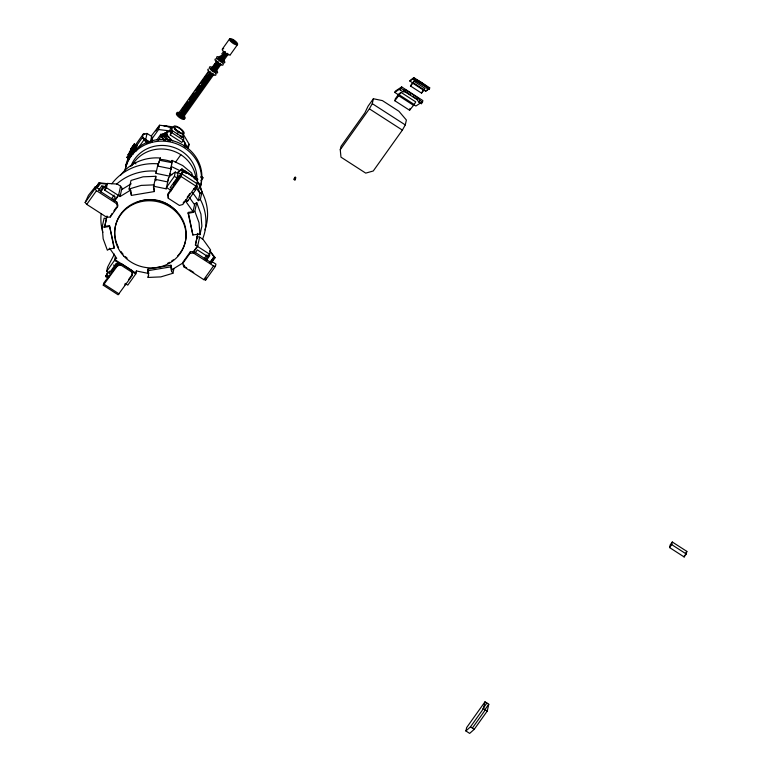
<?xml version="1.0" encoding="UTF-8"?>
<svg xmlns="http://www.w3.org/2000/svg" width="772" height="772" viewBox="0 0 772 772"><rect width="100%" height="100%" fill="white"/><g stroke="black" fill="none" stroke-linecap="round" stroke-linejoin="round"><path stroke-width="1.16" d="M295.753 177.541L294.74 180.098L294.2 179.085L295.184 177.164L295.715 178.178L295.107 178.448M294.576 177.444L294.161 179.731M295.348 179.828L295.387 179.181L294.2 179.085M192.662 176.141L191.697 173.073L182.732 165.555L172.079 160.422L170.979 169.242M172.079 160.422L171.085 168.817L157.613 166.038L160.451 158.028A45.48 42.479 12.6 0 0 120.606 175.176M185.087 146.912L185.309 143.495L183.282 140.186M184.826 146.622L185.309 143.495M106.681 217.019L104.76 226.399L109.479 225.607L114.246 247.368L114.063 248.208L109.344 248.999L107.356 250.215L103.149 238.76L102.213 226.756L104.133 218.177L106.497 218.669L106.304 219.509L107.028 215.986M179.77 170.573L171.529 166.607L169.444 176.132L155.973 173.353L156.426 171.143A52.699 49.225 12.6 0 0 116.64 184.083M154.429 191.543L153.454 187.085L153.898 184.865L141.151 185.405L129.088 189.024L130.439 190.935L131.414 195.393L154.429 191.543L153.638 186.235L166.192 188.831L168.537 178.158L170.699 175.119L175.34 172.04L177.994 173.748L177.029 178.033L170.216 187.606L172.204 188.879M129.088 189.024L130.999 180.445L143.071 176.827L155.819 176.296L155.857 180.735M160.451 158.028L157.613 166.038M148.089 277.438L148.533 275.218L147.558 270.76L147.935 269.081L170.95 265.23L171.924 269.689L171.548 271.368L172.899 273.278L160.827 276.897L148.089 277.438L148.61 275.083M166.192 188.831L166.646 186.621M168.084 180.378L168.537 178.158M169.444 176.132L169.898 173.922L171.953 174.916M192.884 252.434L197.757 245.602L195.393 245.11L197.786 233.376L197.593 234.215L192.884 235.006L188.117 213.255L188.3 212.416L193.019 211.625L185.83 201.492L187.828 200.276L187.635 201.116L185.618 199.813M196.937 238.22L197.651 234.698M85.152 202.525L88.433 195.345L95.4 186.621L99.028 188.957L100.408 191.475L116.775 202.032L117.894 205.246L117.556 206.761L110.242 217.029L106.681 217.241L86.734 204.377L85.152 202.525L94.908 188.831L95.4 186.621M107.115 184.17L100.061 183.408L97.735 186.814L96.77 186.187L99.096 182.781L106.526 183.591L107.115 184.17L105.031 187.104M113.185 199.89L115.269 196.956L104.703 190.153L105.658 185.859L107.404 183.418L117.296 184.064L120.596 186.187L121.947 188.098L120.056 196.561L118.705 194.65L114.536 200.508M104.703 190.153L106.439 187.712L107.404 183.418M102.213 226.756L104.577 227.238L106.053 220.657M110.242 217.029L111.911 213.651M114.063 248.208L109.479 225.607M117.556 206.761L116.437 203.547L116.775 202.032M114.343 201.347L118.521 195.49L120.596 186.187M109.344 248.999L109.528 248.159L116.717 258.292L114.729 259.508L135.911 273.163L136.355 270.953L148.909 273.539M103.274 285.225L103.766 283.015L117.701 264.439L121.088 263.474L132.224 270.654L132.215 275.517L118.126 294.798L103.274 285.225L117.363 265.944L117.701 264.439M118.184 264.728L116.196 263.445L109.257 273.192L106.604 271.483L107.569 267.189L114.449 254.094M108.09 271.821L106.275 275.672L108.263 276.955L107.626 277.843L105.639 276.569L107.877 271.908M109.257 273.192L109.73 271.04M106.604 271.483L114.536 260.347L115.433 256.333M130.439 190.935L130.632 190.095L120.056 196.561M135.148 147.742L142.511 137.406L143.254 134.087L147.047 133.45L151.63 136.412L152.412 139.993L151.92 142.202M131.414 195.393L130.632 190.095M150.231 142.675L145.647 139.713L147.047 133.45M117.363 265.944L120.75 264.989L121.088 263.474M150.472 141.623L151.63 136.412M158.588 129.542L159.553 125.228L172.754 126.82L172.581 127.602L170.535 127.708L169.975 130.198L171.789 131.134L158.588 129.542L151.601 139.356M163.249 134.521L160.933 134.241L160.18 137.648L158.192 140.436M132.215 275.517L132.224 270.654M155.973 173.353L158.057 163.828A52.699 49.225 12.6 0 0 111.824 183.794M153.454 187.085L155.819 176.296M125.141 283.43L127.785 285.138L135.718 274.002L136.383 271.049M170.265 134.955L172.32 130.642L183.9 138.101L183.437 140.176L181.835 142.415L170.265 134.955L172.32 130.642M167.958 194.911L168.296 193.405L182.858 171.982L186.92 172.822L194.351 177.608L197.709 181.555L195.914 186.091L182.81 204.483L179.413 205.448L168.277 198.269L167.958 194.911L181.063 176.518L182.858 171.982M168.277 198.269L168.296 193.405M171.5 190.713L166.453 187.461L174.385 176.325L175.34 172.04M183.06 137.686L183.427 136.026L182.549 134.019M184.913 146.873L185.405 144.711L183.717 145.86M186.708 173.526L181.111 170.612L181.295 169.801L177.888 172.32L180.87 174.24M181.111 170.612L181.931 168.914L197.815 179.152L197.005 180.851M183.311 134.251L189.169 144.316L188.204 148.639L183.514 140.581M171.548 271.368L170.573 266.909L170.95 265.23M172.899 273.278L173.951 268.569M187.635 201.116L195.567 189.98L196.522 185.695M188.117 213.255L192.826 212.464L194.747 203.885L196.735 202.669L200.942 214.124L201.878 226.128L199.967 234.707L197.593 234.215M182.694 263.551L183.032 262.046L190.346 251.768L193.907 251.566L210.274 262.113L212.136 262.499L212.29 261.795L215.919 264.13L215.427 266.33L205.67 280.033L203.769 279.638L183.813 266.774L182.694 263.551L190.008 253.284L190.346 251.768M199.967 234.707L199.022 222.703L194.824 211.248L196.735 202.669M183.659 265.973L183.842 265.134M192.566 192.508L198.346 200.662L199.987 193.347L196.358 183.668L198.346 182.453L201.975 192.131A52.699 49.225 12.6 0 1 204.927 229.902M183.813 266.774L184.151 265.259M202.447 239.397A52.699 49.225 12.6 0 0 200.344 199.446L201.975 192.131L199.987 193.347L195.49 187.007M192.884 235.006L188.3 212.416M215.427 266.33L213.516 265.944L193.569 253.081L193.907 251.566M195.393 245.11L197.285 236.657L199.649 237.139L202.949 239.272L210.602 249.935L209.646 254.229L207.909 256.671L197.343 249.858L195.248 252.782M193.396 252.299L197.564 246.442L199.649 237.139M205.67 280.033L206.163 277.823M209.733 263.011L214.008 256.854L209.83 251.325M211.345 262.712L214.983 257.481L209.762 250.572M294.817 178.815L295.184 177.164M340.259 149.71L341.012 146.352L364.895 112.818L368.09 106.169L373.378 98.739L382.401 100.611L398.902 111.255L406.381 120.017L405.281 124.919L402.376 130.111L373.262 170.988L365.725 173.121L340.973 157.16L340.259 149.71L369.373 108.833L372.278 103.651L373.378 98.739M394.868 100.775L395.283 98.912L398.931 93.798L401.035 92.399L415.751 101.885L414.217 104.49L409.585 110.261L394.868 100.775L401.035 92.399M394.695 92.379L395.496 91.028L401.672 86.927L422.853 100.582L422.506 102.126L421.387 103.689L418.742 101.991L417.015 99.549L405.097 91.868L402.859 91.743L400.205 90.044L400.552 88.49L394.695 92.379L398.728 94.985M400.205 90.044L401.672 86.927M410.482 86.01L413.995 81.214L425.034 88.336L424.166 89.784L421.522 93.123L410.482 86.01L413.995 81.214M409.768 80.992L413.811 77.586L429.695 87.825L429.512 88.635L428.885 89.523L425.546 86.676L412.991 79.284L413.174 78.474L409.768 80.992L412.74 82.913M412.991 79.284L413.811 77.586M409.585 110.261L410 108.408M421.522 93.123L423.818 89.234M421.387 103.689L421.734 102.145L415.876 106.034L413.86 104.731M428.885 89.523L429.058 88.712L425.652 91.231L423.664 89.957M465.892 730.968L466.655 727.571L484.999 701.816L488.772 704.247L487.257 711.041L474.249 729.299L469.665 733.4L465.892 730.968L470.476 726.867L483.484 708.609L484.999 701.816M669.585 547.57L670.173 544.964L672.287 542.002L686.848 551.382L686.26 553.987L684.146 556.959L669.585 547.57L671.698 544.607L672.287 542.002M684.146 556.959L684.532 555.222M184.952 146.709L185.405 144.711M170.12 141.208L170.622 139.056L167.514 135.418L166.694 132.659L168.383 131.51L172.127 132.292M129.387 159.37L126.859 157.276L129.522 159.09M130.844 156.282L128.055 154.747L131.665 149.585L134.318 151.399L132.794 153.638M129.378 151.949L132.987 146.786L135.64 148.6L132.031 153.763L129.503 151.659M130.7 149.141L134.309 143.978L136.837 146.072L133.353 150.955L130.7 149.141L134.309 143.978M127.998 157.372L130.593 153.618L131.732 154.4L129.136 158.144L127.998 157.372L130.468 153.898L131.607 154.68M129.32 154.564L130.458 155.336L129.32 154.564L131.915 150.81L132.929 151.872L131.915 150.81M132.996 154.207L130.343 152.393L131.983 153.889M130.642 151.756L131.78 152.538L130.642 151.756L143.254 134.087L144.924 134.434M128.055 154.747L131.665 149.585M132.987 146.786L135.64 148.6M129.136 158.144L128.123 157.083M132.089 148.668L134.56 145.204L135.698 145.976L134.424 145.483L131.964 148.948L133.228 149.45M134.251 149.064L133.238 148.012L134.251 149.064L131.78 152.538M164.783 140.031L167.514 135.418L161.753 136.885L161.637 135.389L167.244 131.858M177.888 172.32L181.931 168.914M425.652 91.231L429.695 87.825M208.749 70.956L178.612 113.262L178.911 113.899M210.245 73.388L180.059 115.771L181.652 116.9L181.352 116.263M213.603 70.561L214.095 71.362L212.493 70.233L218.138 62.3M224.758 53.007L219.711 60.1L221.303 61.229L221.014 60.602M95.612 187.664L99.096 182.781M96.587 188.291L100.061 183.408M86.734 204.377L96.49 190.684L94.908 188.831M98.488 190.626L101.779 186.004L104.307 186.274M100.273 190.819L102.908 187.113L104.095 187.249L100.794 191.871M126.733 157.556L130.343 152.393M133.102 149.729L135.698 145.976M129.792 155.249L128.461 157.131L125.518 165.787L126.897 163.857M131.8 152.431L134.376 148.784M135.573 147.742L136.962 145.792M130.458 155.336L133.054 151.592M135.833 151.312L144.007 139.838L142.511 137.406L149.836 142.135M159.553 125.228L151.466 135.775M155.915 131.008L159.225 126.357M111.506 198.78L114.15 195.075M156.967 139.819L160.933 134.241M222.49 48.877L229.699 38.745M178.853 114.159L180.223 112.239M181.594 110.319L187.76 101.663M189.13 99.742L194.168 92.91M195.297 91.086L199.649 85.219M200.768 83.395L208.99 71.854M211.296 68.621L216.44 61.644M219.325 59.029L219.624 59.656L218.032 58.527L220.387 55.864M221.632 54.108L223.755 51.377M179.056 114.256L180.426 112.336M184.537 106.565L187.963 101.759M191.388 96.944L194.129 93.103M196.87 89.253L199.61 85.412M203.036 80.597L205.777 76.756M211.499 68.718L214.992 63.806M180.03 113.995L181.401 112.075M186.187 105.349L187.557 103.419M191.668 97.648L193.039 95.728M212.464 68.457L213.863 66.498M220.3 57.456L221.554 55.7M180.137 114.159L181.507 112.229M184.247 108.389L188.358 102.618M190.414 99.733L194.525 93.962M197.95 89.156L200.691 85.306M203.432 81.465L206.172 77.615M212.58 68.611L215.378 64.684M220.416 57.611L221.67 55.854M178.67 114.111L179.722 115.346L210.544 72.076M211.113 68.563L212.165 69.798L217.781 61.75M219.383 59.676L225.009 51.772M179.722 115.346L210.698 72.085M212.165 69.798L217.907 61.963M219.528 59.685L225.154 51.792M180.108 115.694L210.341 73.359M212.541 70.156L218.244 62.271M219.759 60.033L224.864 52.978M183.929 111.081L190.086 102.425M191.456 100.505L196.252 93.769M197.622 91.849L201.733 86.078M204.474 82.237L207.214 78.387M208.585 76.467L210.64 73.581M214.326 68.409L217.125 64.481M221.197 58.72C218.408 57.138 221.853 61.828 222.712 56.626M195.335 95.757L196.706 93.837M216.189 66.489L217.588 64.52M180.802 116.64L211.837 73.494M213.246 71.101L218.843 63.246L218.437 62.937M220.454 60.978L226.505 53.297M113.909 210.852L116.562 207.118M181.632 116.582L212.454 73.311M214.066 71.043L218.968 64.172M221.284 60.92L226.283 53.895M181.69 116.717L212.512 73.446M214.133 71.178L219.73 63.323M221.342 61.056L226.35 54.03M183.225 116.977L183.524 117.614L181.999 116.726L212.821 73.456M215.668 71.439L215.967 72.076L214.442 71.188L220.039 63.333M222.886 61.316C220.088 64.385 224.681 54.185 226.659 54.04M182.115 116.881L212.937 73.61M214.558 71.342L220.155 63.487M221.767 61.22L227.393 53.316M183.099 117.576L213.921 74.305M215.533 72.037L221.13 64.182M222.751 61.914L228.377 54.011M230.21 54.87L237.429 44.747A4.921 1.631 35.5 0 0 232.874 39.411A4.921 1.631 35.5 0 0 230.394 41.09A4.921 1.631 35.5 0 0 237.429 44.747M177.242 133.874L178.429 132.205M175.331 162.458L180.841 154.718M187.818 146.217L189.169 144.316M105.639 276.569L106.275 275.672M116.765 263.484L111.178 272.14L117.19 263.561M183.099 171.895L183.736 170.998L185.357 171.355L197.632 179.963M184.73 172.243L185.357 171.355M193.666 178.004L194.293 177.116M195.017 179.567L195.654 178.679M124.485 285.331L125.826 283.44M128.519 279.667L132.552 274.012M183.147 202.978L184.489 201.087M187.181 197.314L189.864 193.54M200.971 180.687L202.988 177.859L201.299 176.527M204.29 258.581L206.925 254.876M205.227 259.817L208.517 255.185L209.801 255.628L206.51 260.251M209.839 262.712L214.008 256.854M210.804 263.339L214.983 257.481M203.769 279.638L213.516 265.944M402.859 91.743L403.968 90.179L406.217 90.305L418.125 97.986L419.852 100.428L422.506 102.126M405.097 91.868L406.217 90.305M414.979 80.568L415.616 79.67C420.991 81.166 425.063 85.499 429.512 88.635M416.6 80.915L417.237 80.027M425.546 86.676L426.173 85.788M417.015 99.549L418.125 97.986M426.897 88.24L427.534 87.352M418.742 101.991L419.852 100.428M482.809 708.754L486.891 703.031M484.7 709.97L488.772 704.247M472.368 728.083L485.366 709.825M685.787 552.868L686.848 551.382M168.952 140.736L170.622 139.056L172.783 140.9M210.901 263.04L212.29 261.795M163.703 140.224L161.753 136.885L166.694 132.659L162.303 134.396L168.383 131.51L163.712 133.981M165.16 140.195L168.817 137.184M162.641 138.777L167.514 135.418M121.6 189.661L131.211 183.784M198.346 200.662L200.344 199.446M192.826 212.464L194.824 211.248M171.924 269.689L182.491 263.223M161.753 136.885L166.791 133.874M161.637 135.389L166.694 132.659M216.565 60.698L216.594 61.191M212.31 69.818L212.117 69.152M178.612 113.262L179.471 113.523M179.876 115.356L179.673 114.69M167.427 140.002L170.622 139.056M104.577 227.238L109.296 226.457M147.558 270.76L170.573 266.909M190.008 253.284L193.569 253.081M219.566 58.817L219.682 58.334M219.856 60.004L220.396 60.158M212.647 70.127L213.39 70.416M180.204 115.665L180.957 115.954M159.968 160.354L171.625 162.631M155.182 179.345L167.736 181.941M163.818 125.682L170.255 127.023M164.069 125.894L169.29 126.975M200.778 177.29L202.988 177.859L201.116 176.653M215.726 71.178L215.861 70.59M183.292 116.717L183.418 116.128M218.901 57.736L218.225 57.775L218.968 58.547M215.05 71.005L214.442 71.188M182.617 116.543L181.999 116.726M217.376 61.799L216.758 61.364M211.904 67.984L211.055 67.724L211.354 68.361M413.628 78.397L415.616 79.67M415.162 79.757L426.086 86.792M413.126 82.672L424.166 89.784M412.557 83.086L423.596 90.208M401.324 88.481L403.968 90.179M405.599 91.743L410.636 94.995M412.653 96.297L417.7 99.549M399.5 95.004L414.217 104.49M398.516 95.651L413.242 105.137M372.278 103.651L405.281 124.919M369.373 108.833L402.376 130.111M175.572 129.522L179.558 132.099M170.535 127.708L172.368 129.059A6.34 2.104 35.5 0 0 171.876 131.259M179.847 135.92L181.835 137.204M171.857 132.716L183.437 140.176M148.021 142.434L144.007 139.838L147.134 143.293M181.748 169.724L183.736 170.998M182.366 174.183L197.217 183.755M181.063 176.518L195.914 186.091M177.386 175.447L179.374 176.73M174.385 176.325L177.029 178.033M193.801 188.841L195.567 189.98M133.913 162.583L135.93 163.886M671.698 544.607L686.26 553.987M106.439 187.712L118.521 195.49M197.564 246.442L209.646 254.229M98.912 183.591L99.877 184.219M213.834 257.665L214.799 258.282M97.61 185.425L98.575 186.042M212.532 259.498L213.497 260.116M211.682 260.26L212.647 260.888M96.49 190.684L116.437 203.547M184.662 266.62L186.679 267.913M189.7 269.862L193.724 272.458M114.536 260.347L120.586 264.246M131.684 271.397L135.718 274.002M120.75 264.989L131.887 272.169M113.571 265.037L115.559 266.311M106.459 274.871L109.431 276.791M104.259 284.347L119.11 293.92M483.484 708.609L487.257 711.041M470.476 726.867L474.249 729.299M134.174 144.258L136.837 146.072M131.53 149.864L134.193 151.688M211.625 73.369L211.065 72.896M142.511 137.406L145.647 139.713M213.41 69.239L212.879 68.515M180.976 114.777L180.445 114.159M101.779 186.004L102.908 187.113M189.333 197.362L194.563 204.725M147.935 269.081L148.668 272.429M181.941 135.833A6.34 2.104 35.5 0 1 181.681 136.972M125.006 170.68A38.6 36.062 12.6 0 1 171.471 142.26A38.6 36.062 12.6 0 1 199.938 188.561M125.083 171.287A38.6 36.062 12.6 0 1 171.239 140.379A38.6 36.062 12.6 0 1 199.958 187.924M132.002 165.613A33.997 31.758 12.6 0 1 167.958 149.594A33.997 31.758 12.6 0 1 195.847 177.637M130.844 166.443A33.997 31.758 12.6 0 1 169.377 146.197A33.997 31.758 12.6 0 1 196.86 180.079M216.681 70.561A4.921 1.631 35.5 0 1 215.851 72.915A4.921 1.631 35.5 0 1 209.926 68.718A4.921 1.631 35.5 0 1 211.789 67.096M215.639 73.601A4.921 1.631 35.5 0 1 211.509 73.88A4.921 1.631 35.5 0 1 208.536 69.026M230.452 54.523A4.921 1.631 35.5 0 1 224.43 52.448A4.921 1.631 35.5 0 1 223.726 48.79M223.108 59.608A4.921 1.631 35.5 0 1 223.349 62.86A4.921 1.631 35.5 0 1 216.98 58.344A4.921 1.631 35.5 0 1 220.03 57.437M222.847 63.478A4.921 1.631 35.5 0 1 221.149 64.964A4.921 1.631 35.5 0 1 215.716 61.123A4.921 1.631 35.5 0 1 216.478 58.962M184.209 117.73A4.921 1.631 35.5 0 1 180.079 118.01A4.921 1.631 35.5 0 1 177.106 113.146M184.238 116.099A4.921 1.631 35.5 0 1 183.418 118.454A4.921 1.631 35.5 0 1 177.492 114.256A4.921 1.631 35.5 0 1 179.355 112.635M102.85 232.411A52.699 49.225 12.6 0 1 101.161 213.767M160.653 159.408A42.122 39.353 12.6 0 1 171.423 161.628M136.779 202.409A32.356 30.224 12.6 0 1 176.894 212.155M198.346 182.453A45.48 42.479 12.6 0 1 202.245 193.058M115.308 238.201A35.811 33.457 12.6 0 1 160.016 201.338A35.811 33.457 12.6 0 1 177.521 256.082M173.362 259.817A35.811 33.457 12.6 0 1 171.519 261.119M169.579 262.306A35.811 33.457 12.6 0 1 167.563 263.358M127.158 258.195A35.811 33.457 12.6 0 1 125.431 256.651M123.066 254.181A35.811 33.457 12.6 0 1 120.953 251.479M118.589 247.638A35.811 33.457 12.6 0 1 115.52 239.281M173.98 183.157L173.768 184.122L182.115 172.542L173.98 183.157M231.108 39.575L232.661 40.771L231.108 39.575M230.915 40.433L232.469 41.63L230.915 40.433M232.98 40.289L234.534 41.495L232.98 40.289M232.594 42.006L234.148 43.203L232.594 42.006M234.659 41.862L236.213 43.068L234.659 41.862M234.466 42.721L236.02 43.917L234.466 42.721M175.746 129.339A4.921 1.631 35.5 0 0 182.781 132.996A4.921 1.631 35.5 0 0 178.226 127.66A4.921 1.631 35.5 0 0 175.746 129.339M174.829 129.156A6.34 2.104 35.5 0 0 183.9 133.865A6.34 2.104 35.5 0 0 178.023 126.984A6.34 2.104 35.5 0 0 174.829 129.156M123.626 255.928A35.811 33.457 12.6 0 0 184.18 245.785A35.811 33.457 12.6 0 0 143.042 201.27A35.811 33.457 12.6 0 0 123.626 255.928"/></g></svg>
